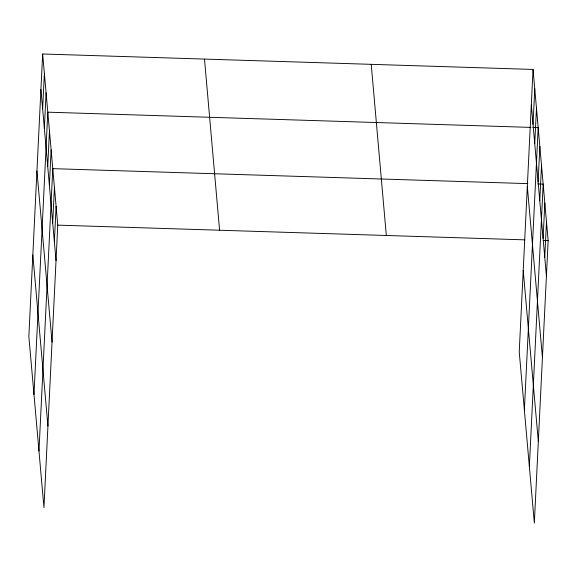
<?xml version="1.0" encoding="UTF-8"?>
<svg xmlns="http://www.w3.org/2000/svg" width="577" height="577" viewBox="0 0 577 577"><rect width="100%" height="100%" fill="white"/><g stroke="black" fill="none" stroke-linecap="round" stroke-linejoin="round"><path stroke-width="0.87" d="M42.662 53.986L28.85 336.413L43.953 507.565L57.765 225.131L42.662 53.986L533.047 69.435L548.15 240.587L534.338 523.014L519.235 351.869L533.047 69.435M42.64 108.88L44.371 73.38M44.35 128.274L46.088 92.774M33.985 394.603L47.797 112.176L530.991 127.402M47.725 166.501L49.456 131.001M49.384 185.325L51.122 149.825M38.969 451.084L52.781 168.65L527.883 183.623M52.702 222.982L54.44 187.482M54.368 241.806L56.099 206.306M533.025 124.336L534.764 88.836M534.735 143.731L536.473 108.231M524.37 410.059L538.182 127.625L532.787 127.459M538.11 181.957L539.848 146.457M539.769 200.782L541.507 165.282M529.354 466.541L543.166 184.106L537.771 183.94M543.094 238.431L544.825 202.931M544.753 257.263L546.491 221.763M57.765 225.131L524.774 239.852M543.657 240.443L548.15 240.587M531.316 104.935L546.412 276.087M527.328 186.421L542.43 357.574M523.224 270.382L538.319 441.528M371.22 64.335L386.323 235.488M204.489 59.085L219.592 230.23M40.924 89.485L56.027 260.631M36.942 170.972L52.038 342.118M32.839 254.926L47.934 426.078"/></g></svg>
